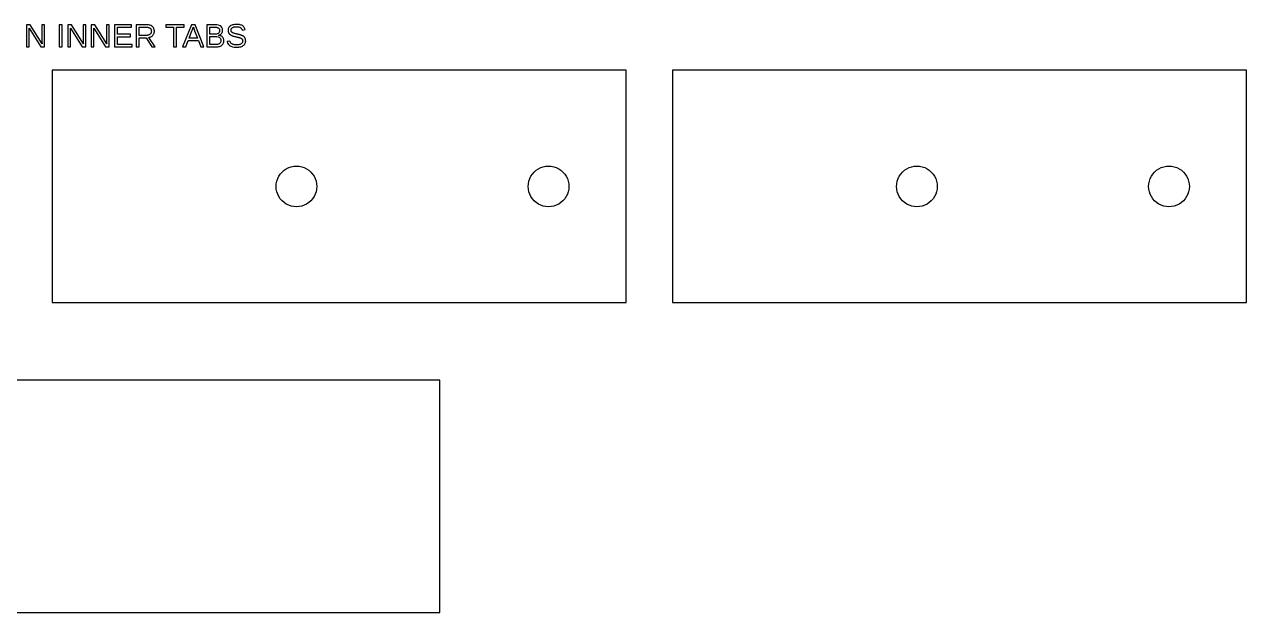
# Model space of a CAD drawing. Extents: x 5 to 633, y -270 to 42.
# Drawn here: x 317.9 to 633, y -270 to -118.2 of the extents above; entities that cross this region are included whole.
import ezdxf

# ---------------------------------------------------------------- set-up
doc = ezdxf.new("R2010")
doc.units = 0
doc.layers.get('0').update_dxf_attribs({"linetype": 'CONTINUOUS'})

msp = doc.modelspace()

# ---------------------------------------------------------------- linework, layer by layer
for points in [[(319.083, -120.192), (319.063, -119.512), (319.042, -119.117), (322.11, -124), (323.046, -124), (323.046, -118.267), (322.346, -118.267), (322.346, -122.027), (322.347, -122.138), (322.35, -122.267), (322.355, -122.414), (322.362, -122.579), (322.371, -122.762), (322.382, -122.963), (322.395, -123.182), (319.295, -118.267), (318.391, -118.267), (318.391, -124), (319.083, -124)], [(327.587, -118.267), (326.81, -118.267), (326.81, -124), (327.587, -124)], [(329.732, -120.192), (329.711, -119.512), (329.691, -119.117), (332.759, -124), (333.695, -124), (333.695, -118.267), (332.995, -118.267), (332.995, -122.027), (332.996, -122.138), (332.999, -122.267), (333.004, -122.414), (333.011, -122.579), (333.02, -122.762), (333.031, -122.963), (333.044, -123.182), (329.943, -118.267), (329.04, -118.267), (329.04, -124), (329.732, -124)], [(335.75, -120.192), (335.729, -119.512), (335.709, -119.117), (338.777, -124), (339.713, -124), (339.713, -118.267), (339.013, -118.267), (339.013, -122.027), (339.014, -122.138), (339.017, -122.267), (339.022, -122.414), (339.029, -122.579), (339.038, -122.762), (339.049, -122.963), (339.062, -123.182), (335.961, -118.267), (335.058, -118.267), (335.058, -124), (335.75, -124)], [(345.592, -123.365), (341.853, -123.365), (341.853, -121.367), (345.181, -121.367), (345.181, -120.741), (341.853, -120.741), (341.853, -118.902), (345.426, -118.902), (345.426, -118.267), (341.076, -118.267), (341.076, -124), (345.592, -124)], [(347.412, -121.62), (349.198, -121.62), (350.687, -124), (351.582, -124), (349.955, -121.53), (350.136, -121.491), (350.306, -121.439), (350.464, -121.374), (350.611, -121.295), (350.746, -121.204), (350.87, -121.099), (350.982, -120.981), (351.081, -120.852), (351.164, -120.716), (351.233, -120.57), (351.286, -120.417), (351.324, -120.255), (351.347, -120.085), (351.354, -119.907), (351.343, -119.693), (351.311, -119.493), (351.257, -119.307), (351.182, -119.134), (351.085, -118.976), (350.967, -118.831), (350.827, -118.7), (350.668, -118.585), (350.49, -118.488), (350.295, -118.409), (350.081, -118.347), (349.849, -118.302), (349.6, -118.276), (349.332, -118.267), (346.634, -118.267), (346.634, -124), (347.412, -124)], [(347.412, -118.89), (349.255, -118.89), (349.431, -118.895), (349.595, -118.911), (349.747, -118.938), (349.887, -118.975), (350.015, -119.024), (350.13, -119.082), (350.233, -119.152), (350.323, -119.232), (350.4, -119.321), (350.462, -119.421), (350.511, -119.53), (350.545, -119.648), (350.566, -119.777), (350.573, -119.915), (350.566, -120.058), (350.546, -120.191), (350.511, -120.316), (350.463, -120.43), (350.402, -120.536), (350.326, -120.632), (350.237, -120.719), (350.136, -120.795), (350.023, -120.859), (349.898, -120.912), (349.763, -120.953), (349.616, -120.982), (349.457, -121), (349.287, -121.005), (347.412, -121.005)], [(357.063, -118.902), (359.032, -118.902), (359.032, -118.267), (354.321, -118.267), (354.321, -118.902), (356.29, -118.902), (356.29, -124), (357.063, -124)], [(360.087, -122.324), (362.699, -122.324), (363.354, -124), (364.147, -124), (361.844, -118.267), (360.961, -118.267), (358.622, -124), (359.427, -124)], [(361.055, -119.834), (361.11, -119.686), (361.161, -119.547), (361.208, -119.415), (361.251, -119.292), (361.29, -119.176), (361.325, -119.067), (361.356, -118.967), (361.393, -118.853), (361.502, -119.191), (361.535, -119.29), (361.568, -119.387), (361.6, -119.481), (361.633, -119.571), (361.665, -119.659), (361.698, -119.744), (361.73, -119.825), (362.467, -121.717), (360.323, -121.717)], [(367.449, -123.991), (367.706, -123.965), (367.946, -123.922), (368.167, -123.861), (368.371, -123.783), (368.557, -123.688), (368.725, -123.575), (368.873, -123.446), (368.998, -123.304), (369.1, -123.148), (369.18, -122.978), (369.237, -122.794), (369.271, -122.596), (369.282, -122.385), (369.275, -122.225), (369.252, -122.073), (369.214, -121.929), (369.161, -121.794), (369.093, -121.666), (369.01, -121.546), (368.912, -121.435), (368.8, -121.333), (368.675, -121.244), (368.537, -121.166), (368.387, -121.101), (368.223, -121.048), (368.047, -121.006), (367.858, -120.977), (368.002, -120.939), (368.137, -120.891), (368.261, -120.834), (368.376, -120.768), (368.482, -120.692), (368.578, -120.607), (368.664, -120.513), (368.739, -120.411), (368.803, -120.302), (368.856, -120.187), (368.896, -120.065), (368.925, -119.936), (368.943, -119.801), (368.949, -119.659), (368.907, -119.289), (368.784, -118.977), (368.578, -118.721), (368.29, -118.523), (367.919, -118.381), (367.466, -118.296), (366.931, -118.267), (364.847, -118.267), (364.847, -124), (367.175, -124)], [(365.624, -118.89), (366.931, -118.89), (367.097, -118.894), (367.251, -118.906), (367.394, -118.926), (367.526, -118.955), (367.645, -118.991), (367.754, -119.036), (367.85, -119.089), (367.934, -119.151), (368.006, -119.225), (368.064, -119.308), (368.109, -119.403), (368.142, -119.509), (368.161, -119.625), (368.167, -119.752), (368.161, -119.885), (368.142, -120.008), (368.111, -120.121), (368.067, -120.224), (368.011, -120.316), (367.942, -120.398), (367.86, -120.47), (367.766, -120.532), (367.659, -120.585), (367.539, -120.628), (367.406, -120.661), (367.261, -120.685), (367.102, -120.7), (366.931, -120.704), (365.624, -120.704)], [(372.841, -124.072), (373.132, -124.046), (373.403, -124.001), (373.652, -123.939), (373.881, -123.859), (374.089, -123.762), (374.277, -123.646), (374.442, -123.514), (374.581, -123.368), (374.695, -123.207), (374.784, -123.032), (374.847, -122.841), (374.885, -122.637), (374.898, -122.417), (374.896, -122.329), (374.89, -122.245), (374.881, -122.164), (374.869, -122.086), (374.853, -122.011), (374.833, -121.94), (374.81, -121.872), (374.784, -121.807), (374.755, -121.745), (374.723, -121.684), (374.688, -121.627), (374.651, -121.572), (374.611, -121.519), (374.568, -121.469), (374.523, -121.422), (374.475, -121.376), (374.425, -121.332), (374.373, -121.291), (374.319, -121.252), (374.263, -121.215), (374.204, -121.18), (374.143, -121.147), (374.082, -121.115), (374.019, -121.085), (373.954, -121.055), (373.889, -121.027), (373.822, -121), (373.754, -120.975), (373.685, -120.95), (373.615, -120.927), (373.544, -120.904), (373.473, -120.883), (373.4, -120.862), (373.326, -120.843), (373.252, -120.824), (373.177, -120.806), (373.102, -120.788), (373.026, -120.771), (372.951, -120.753), (372.876, -120.735), (372.8, -120.718), (372.725, -120.7), (372.51, -120.651), (372.317, -120.605), (372.145, -120.56), (371.994, -120.518), (371.865, -120.478), (371.757, -120.441), (371.671, -120.405), (371.598, -120.37), (371.53, -120.332), (371.467, -120.293), (371.409, -120.251), (371.356, -120.207), (371.309, -120.161), (371.266, -120.112), (371.229, -120.061), (371.197, -120.006), (371.172, -119.947), (371.152, -119.885), (371.137, -119.819), (371.129, -119.749), (371.126, -119.675), (371.133, -119.55), (371.155, -119.435), (371.192, -119.329), (371.244, -119.232), (371.311, -119.144), (371.392, -119.065), (371.488, -118.995), (371.598, -118.935), (371.721, -118.884), (371.858, -118.842), (372.008, -118.809), (372.171, -118.786), (372.348, -118.772), (372.538, -118.768), (372.711, -118.772), (372.873, -118.784), (373.025, -118.805), (373.165, -118.835), (373.294, -118.872), (373.411, -118.919), (373.518, -118.973), (373.615, -119.037), (373.702, -119.111), (373.78, -119.195), (373.848, -119.29), (373.908, -119.394), (373.958, -119.509), (373.998, -119.634), (374.763, -119.5), (374.698, -119.303), (374.619, -119.123), (374.529, -118.96), (374.425, -118.814), (374.309, -118.686), (374.18, -118.575), (374.039, -118.481), (373.882, -118.401), (373.706, -118.334), (373.512, -118.279), (373.298, -118.237), (373.066, -118.206), (372.815, -118.188), (372.546, -118.182), (372.256, -118.19), (371.986, -118.214), (371.735, -118.255), (371.505, -118.312), (371.294, -118.385), (371.103, -118.475), (370.932, -118.58), (370.783, -118.701), (370.656, -118.836), (370.553, -118.984), (370.472, -119.146), (370.415, -119.322), (370.38, -119.512), (370.369, -119.716), (370.371, -119.806), (370.378, -119.893), (370.389, -119.978), (370.404, -120.059), (370.424, -120.137), (370.448, -120.213), (370.477, -120.285), (370.51, -120.355), (370.546, -120.422), (370.587, -120.486), (370.631, -120.548), (370.68, -120.608), (370.732, -120.664), (370.788, -120.719), (370.849, -120.771), (370.916, -120.822), (370.99, -120.871), (371.069, -120.919), (371.154, -120.965), (371.246, -121.011), (371.343, -121.054), (371.451, -121.097), (371.571, -121.14), (371.705, -121.183), (371.853, -121.226), (372.013, -121.269), (372.187, -121.312), (372.375, -121.355), (372.485, -121.381), (372.592, -121.405), (372.697, -121.43), (372.799, -121.454), (372.898, -121.477), (372.994, -121.5), (373.087, -121.522), (373.177, -121.545), (373.263, -121.569), (373.346, -121.595), (373.425, -121.622), (373.5, -121.651), (373.572, -121.682), (373.64, -121.713), (373.704, -121.747), (373.764, -121.783), (373.82, -121.822), (373.871, -121.863), (373.919, -121.907), (373.962, -121.953), (374, -122.002), (374.034, -122.054), (374.063, -122.111), (374.087, -122.172), (374.105, -122.237), (374.118, -122.306), (374.126, -122.38), (374.129, -122.458), (374.12, -122.596), (374.095, -122.724), (374.053, -122.842), (373.995, -122.951), (373.92, -123.049), (373.828, -123.138), (373.72, -123.217), (373.596, -123.285), (373.458, -123.343), (373.306, -123.391), (373.14, -123.428), (372.96, -123.454), (372.766, -123.47), (372.558, -123.475), (372.356, -123.47), (372.167, -123.455), (371.99, -123.431), (371.825, -123.396), (371.673, -123.352), (371.534, -123.297), (371.406, -123.233), (371.292, -123.158), (371.189, -123.072), (371.098, -122.975), (371.019, -122.867), (370.951, -122.747), (370.896, -122.616), (370.853, -122.474), (370.1, -122.625), (370.232, -123.011), (370.435, -123.338), (370.71, -123.606), (371.057, -123.814), (371.476, -123.962), (371.967, -124.052), (372.53, -124.081)], [(365.624, -121.311), (367.073, -121.311), (367.451, -121.331), (367.77, -121.393), (368.032, -121.497), (368.235, -121.641), (368.381, -121.827), (368.468, -122.055), (368.497, -122.324), (368.49, -122.468), (368.47, -122.602), (368.437, -122.726), (368.391, -122.838), (368.331, -122.941), (368.258, -123.032), (368.171, -123.113), (368.071, -123.183), (367.954, -123.243), (367.821, -123.291), (367.673, -123.329), (367.509, -123.356), (367.33, -123.372), (367.134, -123.377), (365.624, -123.377)], [(473, -130), (325, -130), (325, -190), (473, -190)], [(633, -130), (485, -130), (485, -190), (633, -190)], [(387.315, -165.205), (386.641, -165.071), (385.991, -164.85), (385.375, -164.547), (384.804, -164.165), (384.288, -163.712), (383.835, -163.196), (383.453, -162.625), (383.15, -162.009), (382.929, -161.359), (382.795, -160.685), (382.75, -160), (382.795, -159.315), (382.929, -158.641), (383.15, -157.991), (383.453, -157.375), (383.835, -156.804), (384.288, -156.288), (384.804, -155.835), (385.375, -155.453), (385.991, -155.15), (386.641, -154.929), (387.315, -154.795), (388, -154.75), (388.685, -154.795), (389.359, -154.929), (390.009, -155.15), (390.625, -155.453), (391.196, -155.835), (391.712, -156.288), (392.165, -156.804), (392.547, -157.375), (392.85, -157.991), (393.071, -158.641), (393.205, -159.315), (393.25, -160), (393.205, -160.685), (393.071, -161.359), (392.85, -162.009), (392.547, -162.625), (392.165, -163.196), (391.712, -163.712), (391.196, -164.165), (390.625, -164.547), (390.009, -164.85), (389.359, -165.071), (388.685, -165.205), (388, -165.25)], [(452.315, -165.205), (451.641, -165.071), (450.991, -164.85), (450.375, -164.547), (449.804, -164.165), (449.288, -163.712), (448.835, -163.196), (448.453, -162.625), (448.15, -162.009), (447.929, -161.359), (447.795, -160.685), (447.75, -160), (447.795, -159.315), (447.929, -158.641), (448.15, -157.991), (448.453, -157.375), (448.835, -156.804), (449.288, -156.288), (449.804, -155.835), (450.375, -155.453), (450.991, -155.15), (451.641, -154.929), (452.315, -154.795), (453, -154.75), (453.685, -154.795), (454.359, -154.929), (455.009, -155.15), (455.625, -155.453), (456.196, -155.835), (456.712, -156.288), (457.165, -156.804), (457.547, -157.375), (457.85, -157.991), (458.071, -158.641), (458.205, -159.315), (458.25, -160), (458.205, -160.685), (458.071, -161.359), (457.85, -162.009), (457.547, -162.625), (457.165, -163.196), (456.712, -163.712), (456.196, -164.165), (455.625, -164.547), (455.009, -164.85), (454.359, -165.071), (453.685, -165.205), (453, -165.25)], [(547.315, -165.205), (546.641, -165.071), (545.991, -164.85), (545.375, -164.547), (544.804, -164.165), (544.288, -163.712), (543.835, -163.196), (543.453, -162.625), (543.15, -162.009), (542.929, -161.359), (542.795, -160.685), (542.75, -160), (542.795, -159.315), (542.929, -158.641), (543.15, -157.991), (543.453, -157.375), (543.835, -156.804), (544.288, -156.288), (544.804, -155.835), (545.375, -155.453), (545.991, -155.15), (546.641, -154.929), (547.315, -154.795), (548, -154.75), (548.685, -154.795), (549.359, -154.929), (550.009, -155.15), (550.625, -155.453), (551.196, -155.835), (551.712, -156.288), (552.165, -156.804), (552.547, -157.375), (552.85, -157.991), (553.071, -158.641), (553.205, -159.315), (553.25, -160), (553.205, -160.685), (553.071, -161.359), (552.85, -162.009), (552.547, -162.625), (552.165, -163.196), (551.712, -163.712), (551.196, -164.165), (550.625, -164.547), (550.009, -164.85), (549.359, -165.071), (548.685, -165.205), (548, -165.25)], [(612.315, -165.205), (611.641, -165.071), (610.991, -164.85), (610.375, -164.547), (609.804, -164.165), (609.288, -163.712), (608.835, -163.196), (608.453, -162.625), (608.15, -162.009), (607.929, -161.359), (607.795, -160.685), (607.75, -160), (607.795, -159.315), (607.929, -158.641), (608.15, -157.991), (608.453, -157.375), (608.835, -156.804), (609.288, -156.288), (609.804, -155.835), (610.375, -155.453), (610.991, -155.15), (611.641, -154.929), (612.315, -154.795), (613, -154.75), (613.685, -154.795), (614.359, -154.929), (615.009, -155.15), (615.625, -155.453), (616.196, -155.835), (616.712, -156.288), (617.165, -156.804), (617.547, -157.375), (617.85, -157.991), (618.071, -158.641), (618.205, -159.315), (618.25, -160), (618.205, -160.685), (618.071, -161.359), (617.85, -162.009), (617.547, -162.625), (617.165, -163.196), (616.712, -163.712), (616.196, -164.165), (615.625, -164.547), (615.009, -164.85), (614.359, -165.071), (613.685, -165.205), (613, -165.25)], [(425, -210), (5, -210), (5, -270), (425, -270)]]:
    msp.add_lwpolyline(points, close=True)

doc.saveas('drawing.dxf')
